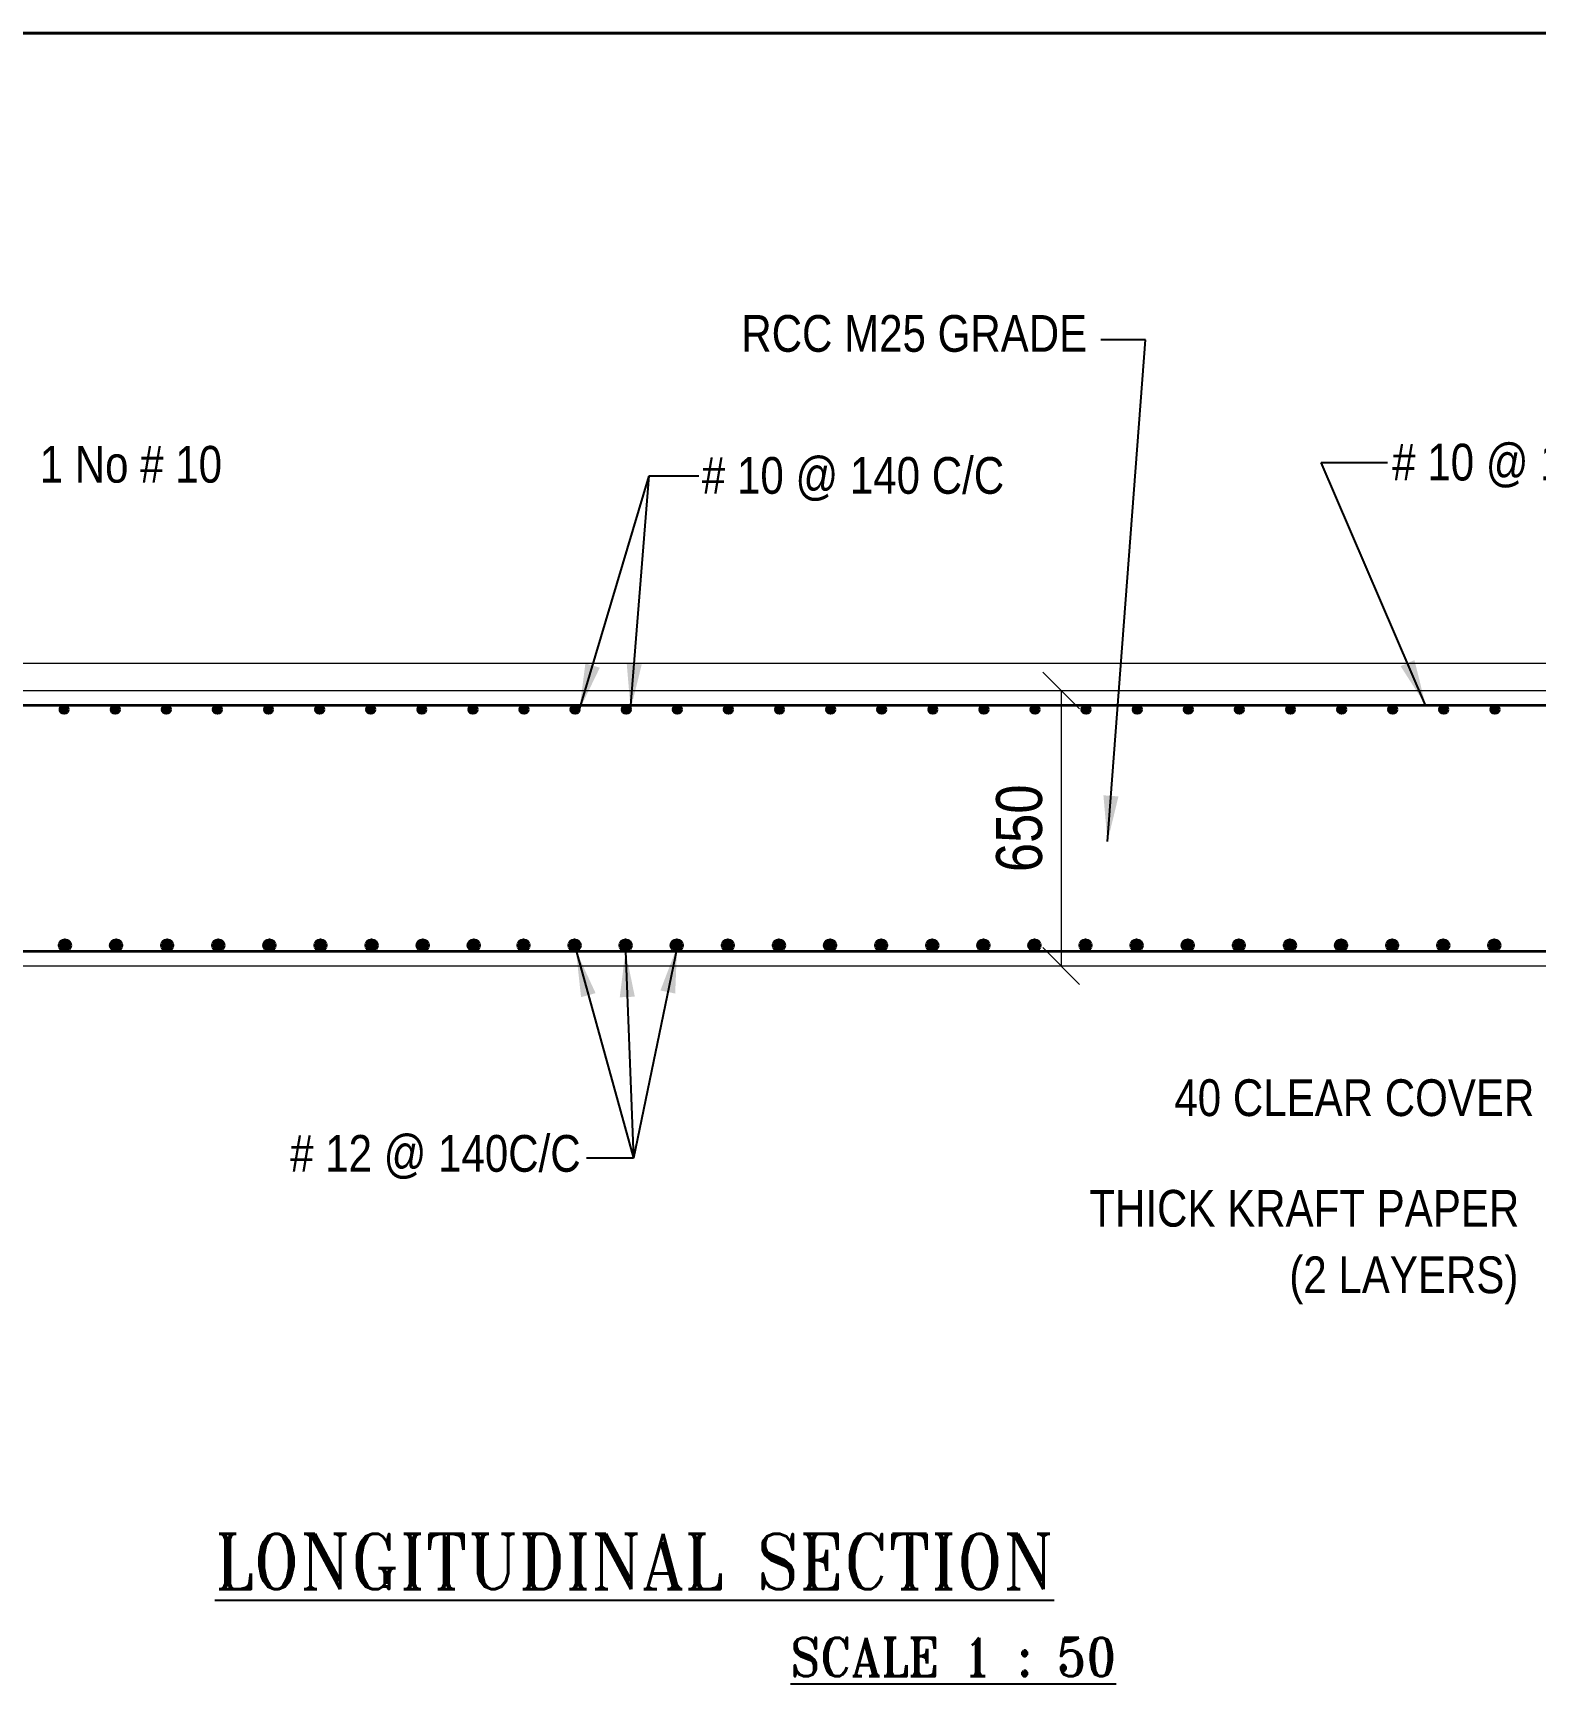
# Model space of a CAD drawing. Header units: millimetres. Extents: x 1066556 to 1127862, y -310804 to -265208.
# Drawn here: x 1084663 to 1092849, y -274200 to -265208 of the extents above; entities that cross this region are included whole.
import ezdxf
from ezdxf.enums import TextEntityAlignment as Align

# ---------------------------------------------------------------- set-up
doc = ezdxf.new("R2010")
doc.units = ezdxf.units.MM
doc.header["$LTSCALE"] = 300
doc.header["$MEASUREMENT"] = 0
doc.layers.add('elevations', color=7, linetype='Continuous', lineweight=25)
doc.layers.add('MAIN', color=7, linetype='Continuous', lineweight=25)
doc.layers.add('steel', color=1, linetype='Continuous')
doc.styles.add('ARIAL NARROW', font='ARIALN.TTF', dxfattribs={"height": 250})
doc.styles.add('arn', font='ARIALN.TTF')
doc.styles.add('ROMANT', font='romant')
doc.dimstyles.new('REIN FORCE 2', dxfattribs={"dimtxt": 250, "dimasz": 200, "dimexe": 1.25, "dimexo": 150, "dimgap": 100, "dimtad": 1, "dimdec": 1, "dimlfac": 0.5, "dimdsep": 46, "dimtxsty": 'ARIAL NARROW', "dimblk": 'OBLIQUE', "dimcen": 2.5, "dimdle": 1.25, "dimclrd": 6, "dimclre": 5, "dimclrt": 1, "dimadec": 0, "dimazin": 0, "dimtfac": 1, "dimtdec": 1, "dimtmove": 0, "dimatfit": 3, "dimfxl": 1, "dimlwd": 15, "dimlwe": 13, "dimarcsym": 0})
doc.dimstyles.new('STANDARD$7', dxfattribs={"dimtxt": 2, "dimasz": 2, "dimexe": 1.25, "dimexo": 0.625, "dimtad": 1, "dimdec": 0, "dimlfac": 0.5, "dimdsep": 46, "dimtxsty": 'ARIAL NARROW', "dimcen": 2.5, "dimdle": 0.1, "dimse1": 1, "dimse2": 1, "dimadec": 0, "dimazin": 0, "dimtfac": 1, "dimtdec": 0, "dimtmove": 0, "dimatfit": 3, "dimfxl": 1, "dimtolj": 1, "dimtzin": 0, "dimarcsym": 0})

# ---------------------------------------------------------------- blocks, each defined once
blk = doc.blocks.new('_Oblique')
at = {"color": 0, "linetype": 'ByBlock', "lineweight": -2}
blk.add_line((-0.5, -0.5), (0.5, 0.5), dxfattribs=at)
blk = doc.blocks.new('*D74')
at = {"layer": 'Defpoints', "color": 0, "linetype": 'ByBlock', "transparency": 16777216}
for p in [(1090272.9, -268789.6), (1090263.2, -270289.6), (1090272.9, -270289.6)]:
    blk.add_point(p, dxfattribs=at)
at = {"layer": 'MAIN', "color": 5, "linetype": 'ByBlock', "lineweight": 13, "transparency": 16777216}
for p, q in [((1090122.9, -268789.6), (1090262, -268789.6)), ((1090122.9, -270289.6), (1090262, -270289.6))]:
    blk.add_line(p, q, dxfattribs=at)
at = {"layer": 'MAIN', "color": 6, "linetype": 'Continuous', "lineweight": 15, "transparency": 16777216}
blk.add_line((1090263.2, -268788.4), (1090263.2, -270290.9), dxfattribs=at)
at = {"layer": 'MAIN', "color": 6, "linetype": 'ByBlock', "lineweight": 15, "transparency": 16777216, "xscale": 200, "yscale": 200, "zscale": 200}
for p, rotation in [((1090263.2, -268789.6), 90), ((1090263.2, -270289.6), 270)]:
    blk.add_blockref('_Oblique', p, dxfattribs=dict(at, rotation=rotation))
at = {"layer": 'MAIN', "color": 1, "linetype": 'ByBlock', "transparency": 16777216, "insert": (1090035.6, -269539.6), "char_height": 250, "attachment_point": 5, "rotation": 90, "style": 'ARIAL NARROW'}
blk.add_mtext('650', dxfattribs=at)

msp = doc.modelspace()

# ---------------------------------------------------------------- hatches: boundary and pattern name
at = {"layer": 'steel', "linetype": 'ByBlock', "lineweight": 35}
for points in [[(1084810.4, -268892.84), (1084810.4, -268892.73, -0.4134856), (1084832.9, -268870.28, -1), (1084832.9, -268915.28, -0.4134856)], [(1084810.4, -268892.84), (1084810.4, -268892.73, -0.4134856), (1084832.9, -268870.28, -1), (1084832.9, -268915.28, -0.4134856)], [(1085088.71, -268892.84), (1085088.71, -268892.73, -0.4134856), (1085111.21, -268870.28, -1), (1085111.21, -268915.28, -0.4134856)], [(1085088.71, -268892.84), (1085088.71, -268892.73, -0.4134856), (1085111.21, -268870.28, -1), (1085111.21, -268915.28, -0.4134856)], [(1085367.01, -268892.84), (1085367.01, -268892.73, -0.4134856), (1085389.51, -268870.28, -1), (1085389.51, -268915.28, -0.4134856)], [(1085367.01, -268892.84), (1085367.01, -268892.73, -0.4134856), (1085389.51, -268870.28, -1), (1085389.51, -268915.28, -0.4134856)], [(1085645.32, -268892.84), (1085645.32, -268892.73, -0.4134856), (1085667.82, -268870.28, -1), (1085667.82, -268915.28, -0.4134856)], [(1085645.32, -268892.84), (1085645.32, -268892.73, -0.4134856), (1085667.82, -268870.28, -1), (1085667.82, -268915.28, -0.4134856)], [(1085923.62, -268892.84), (1085923.62, -268892.73, -0.4134856), (1085946.12, -268870.28, -1), (1085946.12, -268915.28, -0.4134856)], [(1085923.62, -268892.84), (1085923.62, -268892.73, -0.4134856), (1085946.12, -268870.28, -1), (1085946.12, -268915.28, -0.4134856)], [(1086201.93, -268892.84), (1086201.93, -268892.73, -0.4134856), (1086224.43, -268870.28, -1), (1086224.43, -268915.28, -0.4134856)], [(1086201.93, -268892.84), (1086201.93, -268892.73, -0.4134856), (1086224.43, -268870.28, -1), (1086224.43, -268915.28, -0.4134856)], [(1086480.23, -268892.84), (1086480.23, -268892.73, -0.4134856), (1086502.73, -268870.28, -1), (1086502.73, -268915.28, -0.4134856)], [(1086480.23, -268892.84), (1086480.23, -268892.73, -0.4134856), (1086502.73, -268870.28, -1), (1086502.73, -268915.28, -0.4134856)], [(1086758.54, -268892.84), (1086758.54, -268892.73, -0.4134856), (1086781.04, -268870.28, -1), (1086781.04, -268915.28, -0.4134856)], [(1086758.54, -268892.84), (1086758.54, -268892.73, -0.4134856), (1086781.04, -268870.28, -1), (1086781.04, -268915.28, -0.4134856)], [(1087036.84, -268892.84), (1087036.84, -268892.73, -0.4134856), (1087059.34, -268870.28, -1), (1087059.34, -268915.28, -0.4134856)], [(1087036.84, -268892.84), (1087036.84, -268892.73, -0.4134856), (1087059.34, -268870.28, -1), (1087059.34, -268915.28, -0.4134856)], [(1087315.15, -268892.84), (1087315.15, -268892.73, -0.4134856), (1087337.65, -268870.28, -1), (1087337.65, -268915.28, -0.4134856)], [(1087315.15, -268892.84), (1087315.15, -268892.73, -0.4134856), (1087337.65, -268870.28, -1), (1087337.65, -268915.28, -0.4134856)], [(1087593.45, -268892.84), (1087593.45, -268892.73, -0.4134856), (1087615.95, -268870.28, -1), (1087615.95, -268915.28, -0.4134856)], [(1087593.45, -268892.84), (1087593.45, -268892.73, -0.4134856), (1087615.95, -268870.28, -1), (1087615.95, -268915.28, -0.4134856)], [(1087871.76, -268892.84), (1087871.76, -268892.73, -0.4134856), (1087894.26, -268870.28, -1), (1087894.26, -268915.28, -0.4134856)], [(1087871.76, -268892.84), (1087871.76, -268892.73, -0.4134856), (1087894.26, -268870.28, -1), (1087894.26, -268915.28, -0.4134856)], [(1088150.06, -268892.84), (1088150.06, -268892.73, -0.4134856), (1088172.56, -268870.28, -1), (1088172.56, -268915.28, -0.4134856)], [(1088150.06, -268892.84), (1088150.06, -268892.73, -0.4134856), (1088172.56, -268870.28, -1), (1088172.56, -268915.28, -0.4134856)], [(1088428.37, -268892.84), (1088428.37, -268892.73, -0.4134856), (1088450.87, -268870.28, -1), (1088450.87, -268915.28, -0.4134856)], [(1088428.37, -268892.84), (1088428.37, -268892.73, -0.4134856), (1088450.87, -268870.28, -1), (1088450.87, -268915.28, -0.4134856)], [(1088706.67, -268892.84), (1088706.67, -268892.73, -0.4134856), (1088729.17, -268870.28, -1), (1088729.17, -268915.28, -0.4134856)], [(1088706.67, -268892.84), (1088706.67, -268892.73, -0.4134856), (1088729.17, -268870.28, -1), (1088729.17, -268915.28, -0.4134856)], [(1088984.98, -268892.84), (1088984.98, -268892.73, -0.4134856), (1089007.48, -268870.28, -1), (1089007.48, -268915.28, -0.4134856)], [(1088984.98, -268892.84), (1088984.98, -268892.73, -0.4134856), (1089007.48, -268870.28, -1), (1089007.48, -268915.28, -0.4134856)], [(1089263.28, -268892.84), (1089263.28, -268892.73, -0.4134856), (1089285.78, -268870.28, -1), (1089285.78, -268915.28, -0.4134856)], [(1089263.28, -268892.84), (1089263.28, -268892.73, -0.4134856), (1089285.78, -268870.28, -1), (1089285.78, -268915.28, -0.4134856)], [(1089541.59, -268892.84), (1089541.59, -268892.73, -0.4134856), (1089564.09, -268870.28, -1), (1089564.09, -268915.28, -0.4134856)], [(1089541.59, -268892.84), (1089541.59, -268892.73, -0.4134856), (1089564.09, -268870.28, -1), (1089564.09, -268915.28, -0.4134856)], [(1089819.89, -268892.84), (1089819.89, -268892.73, -0.4134856), (1089842.39, -268870.28, -1), (1089842.39, -268915.28, -0.4134856)], [(1089819.89, -268892.84), (1089819.89, -268892.73, -0.4134856), (1089842.39, -268870.28, -1), (1089842.39, -268915.28, -0.4134856)], [(1090098.2, -268892.84), (1090098.2, -268892.73, -0.4134856), (1090120.7, -268870.28, -1), (1090120.7, -268915.28, -0.4134856)], [(1090098.2, -268892.84), (1090098.2, -268892.73, -0.4134856), (1090120.7, -268870.28, -1), (1090120.7, -268915.28, -0.4134856)], [(1090376.5, -268892.84), (1090376.5, -268892.73, -0.4134856), (1090399, -268870.28, -1), (1090399, -268915.28, -0.4134856)], [(1090376.5, -268892.84), (1090376.5, -268892.73, -0.4134856), (1090399, -268870.28, -1), (1090399, -268915.28, -0.4134856)], [(1090654.81, -268892.84), (1090654.81, -268892.73, -0.4134856), (1090677.31, -268870.28, -1), (1090677.31, -268915.28, -0.4134856)], [(1090654.81, -268892.84), (1090654.81, -268892.73, -0.4134856), (1090677.31, -268870.28, -1), (1090677.31, -268915.28, -0.4134856)], [(1090933.11, -268892.84), (1090933.11, -268892.73, -0.4134856), (1090955.61, -268870.28, -1), (1090955.61, -268915.28, -0.4134856)], [(1090933.11, -268892.84), (1090933.11, -268892.73, -0.4134856), (1090955.61, -268870.28, -1), (1090955.61, -268915.28, -0.4134856)], [(1091211.42, -268892.84), (1091211.42, -268892.73, -0.4134856), (1091233.92, -268870.28, -1), (1091233.92, -268915.28, -0.4134856)], [(1091211.42, -268892.84), (1091211.42, -268892.73, -0.4134856), (1091233.92, -268870.28, -1), (1091233.92, -268915.28, -0.4134856)], [(1091489.72, -268892.84), (1091489.72, -268892.73, -0.4134856), (1091512.22, -268870.28, -1), (1091512.22, -268915.28, -0.4134856)], [(1091489.72, -268892.84), (1091489.72, -268892.73, -0.4134856), (1091512.22, -268870.28, -1), (1091512.22, -268915.28, -0.4134856)], [(1091768.03, -268892.84), (1091768.03, -268892.73, -0.4134856), (1091790.53, -268870.28, -1), (1091790.53, -268915.28, -0.4134856)], [(1091768.03, -268892.84), (1091768.03, -268892.73, -0.4134856), (1091790.53, -268870.28, -1), (1091790.53, -268915.28, -0.4134856)], [(1092046.33, -268892.84), (1092046.33, -268892.73, -0.4134856), (1092068.83, -268870.28, -1), (1092068.83, -268915.28, -0.4134856)], [(1092046.33, -268892.84), (1092046.33, -268892.73, -0.4134856), (1092068.83, -268870.28, -1), (1092068.83, -268915.28, -0.4134856)], [(1092324.64, -268892.84), (1092324.64, -268892.73, -0.4134856), (1092347.14, -268870.28, -1), (1092347.14, -268915.28, -0.4134856)], [(1092324.64, -268892.84), (1092324.64, -268892.73, -0.4134856), (1092347.14, -268870.28, -1), (1092347.14, -268915.28, -0.4134856)], [(1092602.94, -268892.84), (1092602.94, -268892.73, -0.4134856), (1092625.44, -268870.28, -1), (1092625.44, -268915.28, -0.4134856)], [(1092602.94, -268892.84), (1092602.94, -268892.73, -0.4134856), (1092625.44, -268870.28, -1), (1092625.44, -268915.28, -0.4134856)], [(1084806.09, -270177.13), (1084806.09, -270177.29, 0.4134856), (1084837.59, -270208.71, 1), (1084837.59, -270145.71, 0.4134856)], [(1084806.09, -270177.13), (1084806.09, -270177.29, 0.4134856), (1084837.59, -270208.71, 1), (1084837.59, -270145.71, 0.4134856)], [(1085084.39, -270177.13), (1085084.39, -270177.29, 0.4134856), (1085115.89, -270208.71, 1), (1085115.89, -270145.71, 0.4134856)], [(1085084.39, -270177.13), (1085084.39, -270177.29, 0.4134856), (1085115.89, -270208.71, 1), (1085115.89, -270145.71, 0.4134856)], [(1085362.7, -270177.13), (1085362.7, -270177.29, 0.4134856), (1085394.2, -270208.71, 1), (1085394.2, -270145.71, 0.4134856)], [(1085362.7, -270177.13), (1085362.7, -270177.29, 0.4134856), (1085394.2, -270208.71, 1), (1085394.2, -270145.71, 0.4134856)], [(1085641, -270177.13), (1085641, -270177.29, 0.4134856), (1085672.5, -270208.71, 1), (1085672.5, -270145.71, 0.4134856)], [(1085641, -270177.13), (1085641, -270177.29, 0.4134856), (1085672.5, -270208.71, 1), (1085672.5, -270145.71, 0.4134856)], [(1085919.31, -270177.13), (1085919.31, -270177.29, 0.4134856), (1085950.81, -270208.71, 1), (1085950.81, -270145.71, 0.4134856)], [(1085919.31, -270177.13), (1085919.31, -270177.29, 0.4134856), (1085950.81, -270208.71, 1), (1085950.81, -270145.71, 0.4134856)], [(1086197.61, -270177.13), (1086197.61, -270177.29, 0.4134856), (1086229.11, -270208.71, 1), (1086229.11, -270145.71, 0.4134856)], [(1086197.61, -270177.13), (1086197.61, -270177.29, 0.4134856), (1086229.11, -270208.71, 1), (1086229.11, -270145.71, 0.4134856)], [(1086475.92, -270177.13), (1086475.92, -270177.29, 0.4134856), (1086507.42, -270208.71, 1), (1086507.42, -270145.71, 0.4134856)], [(1086475.92, -270177.13), (1086475.92, -270177.29, 0.4134856), (1086507.42, -270208.71, 1), (1086507.42, -270145.71, 0.4134856)], [(1086754.22, -270177.13), (1086754.22, -270177.29, 0.4134856), (1086785.72, -270208.71, 1), (1086785.72, -270145.71, 0.4134856)], [(1086754.22, -270177.13), (1086754.22, -270177.29, 0.4134856), (1086785.72, -270208.71, 1), (1086785.72, -270145.71, 0.4134856)], [(1087032.53, -270177.13), (1087032.53, -270177.29, 0.4134856), (1087064.03, -270208.71, 1), (1087064.03, -270145.71, 0.4134856)], [(1087032.53, -270177.13), (1087032.53, -270177.29, 0.4134856), (1087064.03, -270208.71, 1), (1087064.03, -270145.71, 0.4134856)], [(1087366.07, -270177.13), (1087366.07, -270177.29, -0.4134856), (1087334.57, -270208.71, -1), (1087334.57, -270145.71, -0.4134856)], [(1087366.07, -270177.13), (1087366.07, -270177.29, -0.4134856), (1087334.57, -270208.71, -1), (1087334.57, -270145.71, -0.4134856)], [(1087644.37, -270177.13), (1087644.37, -270177.29, -0.4134856), (1087612.87, -270208.71, -1), (1087612.87, -270145.71, -0.4134856)], [(1087644.37, -270177.13), (1087644.37, -270177.29, -0.4134856), (1087612.87, -270208.71, -1), (1087612.87, -270145.71, -0.4134856)], [(1087922.68, -270177.13), (1087922.68, -270177.29, -0.4134856), (1087891.18, -270208.71, -1), (1087891.18, -270145.71, -0.4134856)], [(1087922.68, -270177.13), (1087922.68, -270177.29, -0.4134856), (1087891.18, -270208.71, -1), (1087891.18, -270145.71, -0.4134856)], [(1088200.98, -270177.13), (1088200.98, -270177.29, -0.4134856), (1088169.48, -270208.71, -1), (1088169.48, -270145.71, -0.4134856)], [(1088200.98, -270177.13), (1088200.98, -270177.29, -0.4134856), (1088169.48, -270208.71, -1), (1088169.48, -270145.71, -0.4134856)], [(1088479.29, -270177.13), (1088479.29, -270177.29, -0.4134856), (1088447.79, -270208.71, -1), (1088447.79, -270145.71, -0.4134856)], [(1088479.29, -270177.13), (1088479.29, -270177.29, -0.4134856), (1088447.79, -270208.71, -1), (1088447.79, -270145.71, -0.4134856)], [(1088757.59, -270177.13), (1088757.59, -270177.29, -0.4134856), (1088726.09, -270208.71, -1), (1088726.09, -270145.71, -0.4134856)], [(1088757.59, -270177.13), (1088757.59, -270177.29, -0.4134856), (1088726.09, -270208.71, -1), (1088726.09, -270145.71, -0.4134856)], [(1089035.9, -270177.13), (1089035.9, -270177.29, -0.4134856), (1089004.4, -270208.71, -1), (1089004.4, -270145.71, -0.4134856)], [(1089035.9, -270177.13), (1089035.9, -270177.29, -0.4134856), (1089004.4, -270208.71, -1), (1089004.4, -270145.71, -0.4134856)], [(1089314.2, -270177.13), (1089314.2, -270177.29, -0.4134856), (1089282.7, -270208.71, -1), (1089282.7, -270145.71, -0.4134856)], [(1089314.2, -270177.13), (1089314.2, -270177.29, -0.4134856), (1089282.7, -270208.71, -1), (1089282.7, -270145.71, -0.4134856)], [(1089592.51, -270177.13), (1089592.51, -270177.29, -0.4134856), (1089561.01, -270208.71, -1), (1089561.01, -270145.71, -0.4134856)], [(1089592.51, -270177.13), (1089592.51, -270177.29, -0.4134856), (1089561.01, -270208.71, -1), (1089561.01, -270145.71, -0.4134856)], [(1089870.81, -270177.13), (1089870.81, -270177.29, -0.4134856), (1089839.31, -270208.71, -1), (1089839.31, -270145.71, -0.4134856)], [(1089870.81, -270177.13), (1089870.81, -270177.29, -0.4134856), (1089839.31, -270208.71, -1), (1089839.31, -270145.71, -0.4134856)], [(1090149.12, -270177.13), (1090149.12, -270177.29, -0.4134856), (1090117.62, -270208.71, -1), (1090117.62, -270145.71, -0.4134856)], [(1090149.12, -270177.13), (1090149.12, -270177.29, -0.4134856), (1090117.62, -270208.71, -1), (1090117.62, -270145.71, -0.4134856)], [(1090427.42, -270177.13), (1090427.42, -270177.29, -0.4134856), (1090395.92, -270208.71, -1), (1090395.92, -270145.71, -0.4134856)], [(1090427.42, -270177.13), (1090427.42, -270177.29, -0.4134856), (1090395.92, -270208.71, -1), (1090395.92, -270145.71, -0.4134856)], [(1090705.73, -270177.13), (1090705.73, -270177.29, -0.4134856), (1090674.23, -270208.71, -1), (1090674.23, -270145.71, -0.4134856)], [(1090705.73, -270177.13), (1090705.73, -270177.29, -0.4134856), (1090674.23, -270208.71, -1), (1090674.23, -270145.71, -0.4134856)], [(1090984.03, -270177.13), (1090984.03, -270177.29, -0.4134856), (1090952.53, -270208.71, -1), (1090952.53, -270145.71, -0.4134856)], [(1090984.03, -270177.13), (1090984.03, -270177.29, -0.4134856), (1090952.53, -270208.71, -1), (1090952.53, -270145.71, -0.4134856)], [(1091262.34, -270177.13), (1091262.34, -270177.29, -0.4134856), (1091230.84, -270208.71, -1), (1091230.84, -270145.71, -0.4134856)], [(1091262.34, -270177.13), (1091262.34, -270177.29, -0.4134856), (1091230.84, -270208.71, -1), (1091230.84, -270145.71, -0.4134856)], [(1091540.64, -270177.13), (1091540.64, -270177.29, -0.4134856), (1091509.14, -270208.71, -1), (1091509.14, -270145.71, -0.4134856)], [(1091540.64, -270177.13), (1091540.64, -270177.29, -0.4134856), (1091509.14, -270208.71, -1), (1091509.14, -270145.71, -0.4134856)], [(1091818.95, -270177.13), (1091818.95, -270177.29, -0.4134856), (1091787.45, -270208.71, -1), (1091787.45, -270145.71, -0.4134856)], [(1091818.95, -270177.13), (1091818.95, -270177.29, -0.4134856), (1091787.45, -270208.71, -1), (1091787.45, -270145.71, -0.4134856)], [(1092097.25, -270177.13), (1092097.25, -270177.29, -0.4134856), (1092065.75, -270208.71, -1), (1092065.75, -270145.71, -0.4134856)], [(1092097.25, -270177.13), (1092097.25, -270177.29, -0.4134856), (1092065.75, -270208.71, -1), (1092065.75, -270145.71, -0.4134856)], [(1092375.56, -270177.13), (1092375.56, -270177.29, -0.4134856), (1092344.06, -270208.71, -1), (1092344.06, -270145.71, -0.4134856)], [(1092375.56, -270177.13), (1092375.56, -270177.29, -0.4134856), (1092344.06, -270208.71, -1), (1092344.06, -270145.71, -0.4134856)], [(1092653.86, -270177.13), (1092653.86, -270177.29, -0.4134856), (1092622.36, -270208.71, -1), (1092622.36, -270145.71, -0.4134856)], [(1092653.86, -270177.13), (1092653.86, -270177.29, -0.4134856), (1092622.36, -270208.71, -1), (1092622.36, -270145.71, -0.4134856)]]:
    msp.add_hatch(color=0, dxfattribs=at).paths.add_polyline_path(points)

# ---------------------------------------------------------------- linework, layer by layer
at = {"layer": 'MAIN', "color": 0, "lineweight": 40}
msp.add_line((1066555.68, -265208.01), (1127861.72, -265208.01), dxfattribs=at)
at = {"layer": 'MAIN', "color": 0, "linetype": 'ByBlock', "lineweight": 18}
for p, q in [((1078889.3, -268639.63), (1095509.3, -268639.63)), ((1078889.3, -268789.63), (1095509.3, -268789.63)), ((1078841.3, -270289.63), (1095557.3, -270289.63)), ((1078841.3, -270289.63), (1095557.3, -270289.63))]:
    msp.add_line(p, q, dxfattribs=at)
at = {"layer": 'MAIN', "color": 0, "linetype": 'ByBlock'}
for p in [(1084833.7, -268869.63), (1085112.01, -268869.63), (1085390.31, -268869.63), (1085668.62, -268869.63), (1085946.92, -268869.63), (1086225.23, -268869.63), (1086503.53, -268869.63), (1086781.84, -268869.63), (1087060.15, -268869.63), (1087338.45, -268869.63), (1087616.76, -268869.63), (1087895.06, -268869.63), (1088173.37, -268869.63), (1088451.67, -268869.63), (1088729.98, -268869.63), (1089008.28, -268869.63), (1089286.59, -268869.63), (1089564.89, -268869.63), (1089843.2, -268869.63), (1090121.5, -268869.63), (1090399.81, -268869.63), (1090678.11, -268869.63), (1090956.42, -268869.63), (1091234.72, -268869.63), (1091513.03, -268869.63), (1091791.33, -268869.63), (1092069.64, -268869.63), (1092347.94, -268869.63), (1092626.25, -268869.63)]:
    msp.add_point(p, dxfattribs=at)
at = {"layer": 'steel', "color": 0, "linetype": 'ByBlock', "lineweight": 35}
for p, q in [((1079019.3, -268869.63), (1095379.3, -268869.63)), ((1079019.3, -270209.63), (1095379.3, -270209.63))]:
    msp.add_line(p, q, dxfattribs=at)
for centre, radius in [((1084832.9, -268892.78), 22.5), ((1084832.9, -268892.78), 22.5), ((1085111.21, -268892.78), 22.5), ((1085111.21, -268892.78), 22.5), ((1085389.51, -268892.78), 22.5), ((1085389.51, -268892.78), 22.5), ((1085667.82, -268892.78), 22.5), ((1085667.82, -268892.78), 22.5), ((1085946.12, -268892.78), 22.5), ((1085946.12, -268892.78), 22.5), ((1086224.43, -268892.78), 22.5), ((1086224.43, -268892.78), 22.5), ((1086502.73, -268892.78), 22.5), ((1086502.73, -268892.78), 22.5), ((1086781.04, -268892.78), 22.5), ((1086781.04, -268892.78), 22.5), ((1087059.34, -268892.78), 22.5), ((1087059.34, -268892.78), 22.5), ((1087337.65, -268892.78), 22.5), ((1087337.65, -268892.78), 22.5), ((1087615.95, -268892.78), 22.5), ((1087615.95, -268892.78), 22.5), ((1087894.26, -268892.78), 22.5), ((1087894.26, -268892.78), 22.5), ((1088172.56, -268892.78), 22.5), ((1088172.56, -268892.78), 22.5), ((1088450.87, -268892.78), 22.5), ((1088450.87, -268892.78), 22.5), ((1088729.17, -268892.78), 22.5), ((1088729.17, -268892.78), 22.5), ((1089007.48, -268892.78), 22.5), ((1089007.48, -268892.78), 22.5), ((1089285.78, -268892.78), 22.5), ((1089285.78, -268892.78), 22.5), ((1089564.09, -268892.78), 22.5), ((1089564.09, -268892.78), 22.5), ((1089842.39, -268892.78), 22.5), ((1089842.39, -268892.78), 22.5), ((1090120.7, -268892.78), 22.5), ((1090120.7, -268892.78), 22.5), ((1090399, -268892.78), 22.5), ((1090399, -268892.78), 22.5), ((1090677.31, -268892.78), 22.5), ((1090677.31, -268892.78), 22.5), ((1090955.61, -268892.78), 22.5), ((1090955.61, -268892.78), 22.5), ((1091233.92, -268892.78), 22.5), ((1091233.92, -268892.78), 22.5), ((1091512.22, -268892.78), 22.5), ((1091512.22, -268892.78), 22.5), ((1091790.53, -268892.78), 22.5), ((1091790.53, -268892.78), 22.5), ((1092068.83, -268892.78), 22.5), ((1092068.83, -268892.78), 22.5), ((1092347.14, -268892.78), 22.5), ((1092347.14, -268892.78), 22.5), ((1092625.44, -268892.78), 22.5), ((1092625.44, -268892.78), 22.5), ((1084837.59, -270177.21), 31.5), ((1084837.59, -270177.21), 31.5), ((1085115.89, -270177.21), 31.5), ((1085115.89, -270177.21), 31.5), ((1085394.2, -270177.21), 31.5), ((1085394.2, -270177.21), 31.5), ((1085672.5, -270177.21), 31.5), ((1085672.5, -270177.21), 31.5), ((1085950.81, -270177.21), 31.5), ((1085950.81, -270177.21), 31.5), ((1086229.11, -270177.21), 31.5), ((1086229.11, -270177.21), 31.5), ((1086507.42, -270177.21), 31.5), ((1086507.42, -270177.21), 31.5), ((1086785.72, -270177.21), 31.5), ((1086785.72, -270177.21), 31.5), ((1087064.03, -270177.21), 31.5), ((1087064.03, -270177.21), 31.5), ((1087334.57, -270177.21), 31.5), ((1087334.57, -270177.21), 31.5), ((1087612.87, -270177.21), 31.5), ((1087612.87, -270177.21), 31.5), ((1087891.18, -270177.21), 31.5), ((1087891.18, -270177.21), 31.5), ((1088169.48, -270177.21), 31.5), ((1088169.48, -270177.21), 31.5), ((1088447.79, -270177.21), 31.5), ((1088447.79, -270177.21), 31.5), ((1088726.09, -270177.21), 31.5), ((1088726.09, -270177.21), 31.5), ((1089004.4, -270177.21), 31.5), ((1089004.4, -270177.21), 31.5), ((1089282.7, -270177.21), 31.5), ((1089282.7, -270177.21), 31.5), ((1089561.01, -270177.21), 31.5), ((1089561.01, -270177.21), 31.5), ((1089839.31, -270177.21), 31.5), ((1089839.31, -270177.21), 31.5), ((1090117.62, -270177.21), 31.5), ((1090117.62, -270177.21), 31.5), ((1090395.92, -270177.21), 31.5), ((1090395.92, -270177.21), 31.5), ((1090674.23, -270177.21), 31.5), ((1090674.23, -270177.21), 31.5), ((1090952.53, -270177.21), 31.5), ((1090952.53, -270177.21), 31.5), ((1091230.84, -270177.21), 31.5), ((1091230.84, -270177.21), 31.5), ((1091509.14, -270177.21), 31.5), ((1091509.14, -270177.21), 31.5), ((1091787.45, -270177.21), 31.5), ((1091787.45, -270177.21), 31.5), ((1092065.75, -270177.21), 31.5), ((1092065.75, -270177.21), 31.5), ((1092344.06, -270177.21), 31.5), ((1092344.06, -270177.21), 31.5), ((1092622.36, -270177.21), 31.5), ((1092622.36, -270177.21), 31.5)]:
    msp.add_circle(centre, radius, dxfattribs=at)

# ---------------------------------------------------------------- texts
at = {"color": 0, "style": 'ROMANT', "width": 0.9}
msp.add_text('%%ULONGITUDINAL SECTION', height=300, dxfattribs=at).set_placement((1085653.67, -273683.47))
msp.add_text('%%USCALE 1 : 50', height=210, dxfattribs=at).set_placement((1089675.58, -274158.4), align=Align.CENTER)
at = {"layer": 'elevations', "color": 0, "linetype": 'ByBlock', "style": 'ARIAL NARROW'}
for s, p in [('RCC M25 GRADE', (1088521.18, -266944.28)), ('1 No # 10  ', (1084699.55, -267657.06)), (' # 10 @ 140 C/C', (1088242.91, -267717.62)), (' # 10 @ 140 C/C', (1092002.67, -267645.15)), ('40 CLEAR COVER', (1090879.8, -271106.95)), ('# 12 @ 140C/C', (1086063.7, -271410.39)), ('THICK KRAFT PAPER', (1090416.45, -271709.4)), ('(2 LAYERS)', (1091505.76, -272071.69))]:
    msp.add_text(s, height=200, dxfattribs=at).set_placement(p)

# ---------------------------------------------------------------- dimensions: what is measured, and where the dimension line sits
at = {"layer": 'MAIN', "color": 0, "linetype": 'ByBlock'}
dim = msp.add_linear_dim(base=(1090263.25, -270289.63), p1=(1090272.88, -268789.63), p2=(1090272.88, -270289.63), angle=90, text='650', dimstyle='REIN FORCE 2', dxfattribs=at)
dim.commit()
dim.dimension.update_dxf_attribs({"geometry": '*D74', "text_midpoint": (1090035.6, -269539.63)})

# ---------------------------------------------------------------- leaders
at = {"layer": 'MAIN', "color": 0, "lineweight": 9}
for points, override in [([(1090515.48, -269612.33), (1090721.7, -266879.82), (1090478.78, -266879.82)], {"dimtxt": 300, "dimasz": 250, "dimexe": 0.18, "dimexo": 0.0625, "dimgap": 0.09, "dimtad": 0, "dimtoh": 1, "dimlfac": 1, "dimzin": 0, "dimcen": 0.09, "dimdle": 200, "dimtdec": 4, "dimtofl": 0}), ([(1092248.4, -268869.63), (1091679.35, -267547.81), (1092041.41, -267547.81)], {"dimtxt": 300, "dimasz": 250, "dimexe": 0.18, "dimexo": 0.0625, "dimgap": 0.09, "dimtad": 0, "dimtoh": 1, "dimlfac": 1, "dimzin": 0, "dimcen": 0.09, "dimdle": 200, "dimtdec": 4, "dimtofl": 0}), ([(1087639.84, -268892.78), (1088019.08, -267620.27)], {"dimtxt": 300, "dimasz": 250, "dimexe": 0.18, "dimexo": 0.0625, "dimgap": 0.09, "dimtad": 0, "dimtoh": 1, "dimlfac": 1, "dimzin": 0, "dimcen": 0.09, "dimdle": 200, "dimtdec": 4, "dimtofl": 0}), ([(1087918.15, -268892.78), (1088019.08, -267620.27), (1088289.54, -267620.27)], {"dimtxt": 300, "dimasz": 250, "dimexe": 0.18, "dimexo": 0.0625, "dimgap": 0.09, "dimtad": 0, "dimtoh": 1, "dimlfac": 1, "dimzin": 0, "dimcen": 0.09, "dimdle": 200, "dimtdec": 4, "dimtofl": 0}), ([(1087620.96, -270207.65), (1087934.74, -271336.74)], {"dimtxt": 300, "dimasz": 250, "dimexe": 0.18, "dimexo": 0.0625, "dimgap": 0.09, "dimtad": 0, "dimtoh": 1, "dimlfac": 1, "dimzin": 0, "dimtxsty": 'arn', "dimcen": 0.09, "dimdle": 200, "dimtdec": 4, "dimtofl": 0}), ([(1088171.12, -270186.47), (1087934.74, -271336.74), (1087677.37, -271336.74)], {"dimtxt": 300, "dimasz": 250, "dimexe": 0.18, "dimexo": 0.0625, "dimgap": 0.09, "dimtad": 0, "dimtoh": 1, "dimlfac": 1, "dimzin": 0, "dimtxsty": 'arn', "dimcen": 0.09, "dimdle": 200, "dimtdec": 4, "dimtofl": 0}), ([(1087890.3, -270208.7), (1087934.74, -271336.74)], {"dimtxt": 300, "dimasz": 250, "dimexe": 0.18, "dimexo": 0.0625, "dimgap": 0.09, "dimtad": 0, "dimtoh": 1, "dimlfac": 1, "dimzin": 0, "dimtxsty": 'arn', "dimcen": 0.09, "dimdle": 200, "dimtdec": 4, "dimtofl": 0})]:
    msp.add_leader(points, dimstyle='STANDARD$7', override=override, dxfattribs=at)

doc.saveas('drawing.dxf')
